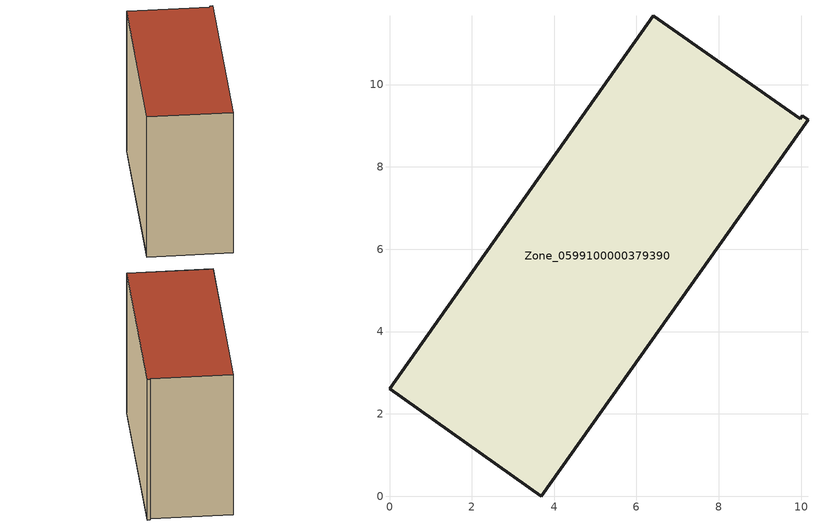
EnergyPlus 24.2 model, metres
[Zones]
Zone_0599100000379390
 floor ground (C_G): 10.03,9.25 10.17,9.15 3.69,0 0,2.61 6.41,11.67 9.97,9.17 z3.54
 wall outside (C_F): 3.69,0 10.17,9.15 10.03,9.25 9.97,9.17 6.41,11.67 0,2.61 3.69,0 z3.54:11.95
 roof outside (C_R): 10.17,9.15 10.03,9.25 9.97,9.17 6.41,11.67 0,2.61 3.69,0 z11.95
[BUILDING]
Pand.0599100000379390: North Axis=0; Terrain=City; Loads Convergence Tolerance Value=0.04; Temperature Convergence Tolerance Value=0.4; Solar Distribution=FullExterior; Maximum Number of Warmup Days=25; Minimum Number of Warmup Days=1
[Site:Location]
Rotterdam.The.Hague.AP_ZH_NLD Design_Conditions: Latitude=51.96; Longitude=4.45; Time Zone=1; Elevation=-4.5
[SITE:GROUNDTEMPERATURE:BUILDINGSURFACE]
18, 18, 18, 18, 18, 18, 18, 18, 18, 18, 18, 18
[MATERIAL] Thermal Absorptance=0.9; Solar Absorptance=0.7; Visible Absorptance=0.7
Name | Roughness | Thickness | Conductivity | Density | Specific Heat
G.TI.1992-2005 | MediumSmooth | 0.15 | 0.06 | 540 | 1210
F.TI.1992-2005 | Rough | 0.3 | 0.12 | 1920 | 840
R.TI.1992-2005 | MediumRough | 0.2 | 0.08 | 1500 | 1000
[CONSTRUCTION]
C_G: G.TI.1992-2005
C_F: F.TI.1992-2005
C_R: R.TI.1992-2005
[ZONE]
Zone_0599100000379390: Type=1; Multiplier=1; Ceiling Height=Autocalculate; Volume=Autocalculate; Floor Area=autocalculate; Part of Total Floor Area=Yes
[ZONEINFILTRATION:DESIGNFLOWRATE]
Infil_Zone_0599100000379390: Zone or ZoneList or Space or SpaceList=Zone_0599100000379390; Schedule=AlwaysOn; Design Flow Rate Calculation Method=Flow/Area; Flow Rate per Floor Area=0.0015; Constant Term Coefficient=1; Temperature Term Coefficient=0; Velocity Term Coefficient=0; Velocity Squared Term Coefficient=0
[HVACTEMPLATE:ZONE:IDEALLOADSAIRSYSTEM]
Zone_0599100000379390: Maximum Heating Supply Air Temperature=50; Minimum Cooling Supply Air Temperature=13; Maximum Heating Supply Air Humidity Ratio=0.0156; Minimum Cooling Supply Air Humidity Ratio=0.0077; Heating Limit=NoLimit; Cooling Limit=NoLimit; Dehumidification Control Type=ConstantSensibleHeatRatio; Cooling Sensible Heat Ratio=0.7; Dehumidification Setpoint=60; Humidification Control Type=None; Humidification Setpoint=30; Outdoor Air Method=None; Outdoor Air Flow Rate per Person=0.00944; Outdoor Air Flow Rate per Zone Floor Area=0; Outdoor Air Flow Rate per Zone=0; Demand Controlled Ventilation Type=None; Outdoor Air Economizer Type=NoEconomizer; Heat Recovery Type=None; Sensible Heat Recovery Effectiveness=0.7; Latent Heat Recovery Effectiveness=0.65
[ZONECONTROL:THERMOSTAT]
ThermostatControl_Zone_0599100000379390: Zone or ZoneList=Zone_0599100000379390; Control Type Schedule=DualSetpointControlType; Control 1=Thermostat_Zone_0599100000379390; Temperature Difference Between Cutout And Setpoint=0
[THERMOSTATSETPOINT:DUALSETPOINT]
Thermostat_Zone_0599100000379390: Heating Setpoint Temperature Schedule=HeatingSetpoint_Zone_0599100000379390; Cooling Setpoint Temperature Schedule=CoolingSetpoint_Zone_0599100000379390
[SCHEDULE:COMPACT]
HeatingSetpoint_Zone_0599100000379390: Through: 12/31, For: AllDays, Until: 24:00, 21
CoolingSetpoint_Zone_0599100000379390: Through: 12/31, For: AllDays, Until: 24:00, 24
DualSetpointControlType: Through: 12/31, For: AllDays, Until: 24:00, 4
AlwaysOn: Through: 12/31, For: AllDays, Until: 24:00, 1
